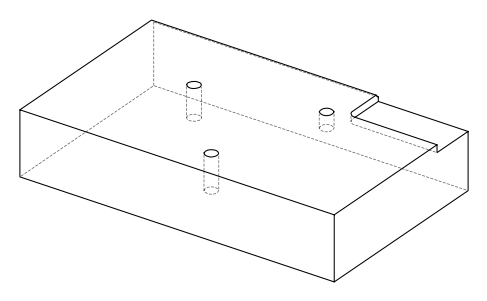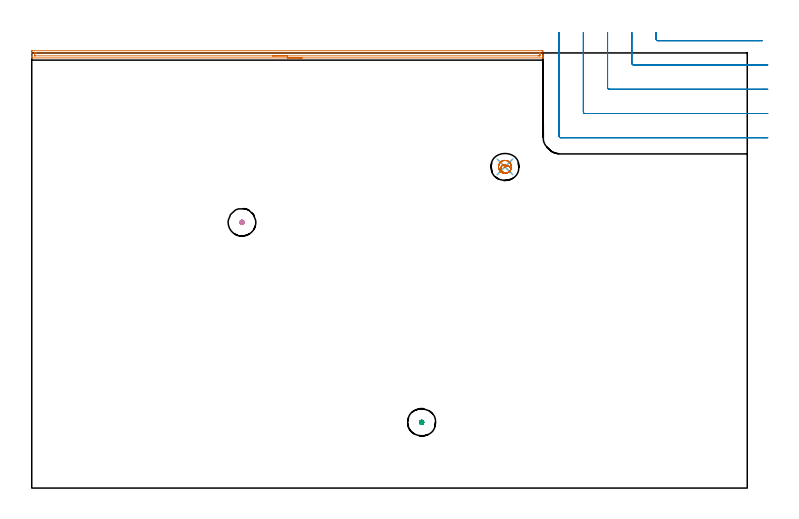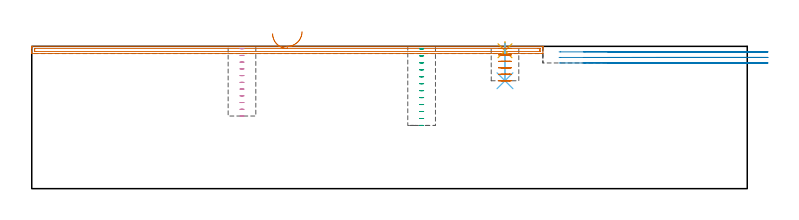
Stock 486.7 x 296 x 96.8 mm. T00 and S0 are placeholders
(PLAN: 7 operations, 5 tool changes, 13.1 min)
(1 AREA_MILL | FG_CHAMFER_SURFACE | UGT0205_001 | 5.74 min | 4216 mm3)
(2 MILL_CORNER_NOTCH_RECTANGULAR | CORNER_NOTCH_RECTANGULAR | UGT0201_105 | Follow Part, ap 5.5, ae 75% | 4.79 min | 107516 mm3)
(3 MILL_BLIND_HOLE_FROM_SOLID_MATERIAL | STEP1POCKET | NXT0201_012 | Spiral | 0.65 min | 14922 mm3)
(4 MILL_BLIND_HOLE_FROM_SOLID_MATERIAL_1 | STEP1POCKET_2 | NXT0201_012 | Spiral | 0.59 min | 13150 mm3)
(5 SPOT_DRILL | STEP1POCKET_1 | NXT0321_9005460120000 | 0.05 min | 182 mm3)
(6 DRILL_BLIND_HOLE_INTO_CENTER | STEP1POCKET_1 | NXT0301_128 | 0.1 min | 2329 mm3)
(7 MILL_ROUGH_BLIND_HOLE_CONTOUR | STEP1POCKET_1 | NXT0201_010 | Spiral | 1.19 min | 3966 mm3)
(TOOL UGT0205_001 | Chamfer Mill 20 x 3 x 45 deg. | D20 FL50 Z2)
(TOOL UGT0201_105 | End Mill 22 mm | D22 FL25 Z2)
(TOOL NXT0201_012 | ENDMILL 16mm [2P460-1600-NA 1630] | D16 FL38 Z6)
(TOOL NXT0321_9005460120000 | NC Spot Drill, 142deg, 12mm, Carbide, Uncoated | D12 PA142 FL30 Z2)
(TOOL NXT0301_128 | Carbide Drill 12mm [861.1-1200-036A1-GP GC34] | D12 PA150 FL37.4 Z2)
(TOOL NXT0201_010 | ENDMILL 10mm [2P460-1000-NA 1630] | D10 FL30 Z6)
(OP 1 AREA_MILL)
G17 G21 G94 G90
T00 M6
G54
G17 G0 G90 X183.85 Y292.6 S1061 M3
G43 Z106.8 H0
G94 G1 X183.812 Z105.928 F250.
X183.698 Z105.063
X183.509 Z104.212
X183.247 Z103.38
X182.913 Z102.574
X182.51 Z101.8
X182.041 Z101.064
X181.51 Z100.372
X180.921 Z99.729
X180.278 Z99.14
X179.586 Z98.608
X178.85 Z98.14
X178.076 Z97.737
X177.27 Z97.403
X176.438 Z97.141
X175.586 Z96.952
X174.721 Z96.838
X173.85 Z96.8
X0.166
X0.01 Y292.603 Z96.788
X0.002 Y292.702 Z96.69
X0. Y292.807 Z96.593
Y293.099 Z96.3
Y293.746 Z95.648
Y295.808 Z93.589
Y296.354 Z93.041
Y296.95 Z92.446
X0.003 Y297.223 Z92.173
X0.01 Y297.493 Z91.902
X0.33 Y297.498 Z91.9
X0.613 Y297.5
X347.087
X347.37 Y297.498
X347.69 Y297.493 Z91.903
X347.7 Y297.223 Z92.173
Y294.07 Z95.326
Y293.746 Z95.648
Y293.099 Z96.3
Y292.807 Z96.593
X347.698 Y292.702 Z96.69
X347.69 Y292.603 Z96.788
X347.534 Y292.6 Z96.8
X173.85
Y294.014 Z95.386
X2.399 Y294.015 Z95.385
X2.122 Y294.016 Z95.384
X2.042 Y294.019 Z95.381
X2.01 Y294.021 Z95.379
X2.008 Y294.039 Z95.361
X2.002 Y294.132 Z95.268
X2. Y294.615 Z94.785
Y295.003 Z94.397
X2.001 Y295.485 Z93.915
X2.003 Y295.869 Z93.531
X2.01 Y296.001 Z93.399
X2.022 Y296.079 Z93.321
X2.09 Y296.081 Z93.319
X2.399 Y296.084 Z93.316
X2.674 Y296.085 Z93.315
X3.292 Y296.086 Z93.314
X345.301 Y296.085 Z93.315
X345.578 Y296.084 Z93.316
X345.658 Y296.081 Z93.319
X345.689 Y296.079 Z93.321
X345.692 Y296.061 Z93.339
X345.698 Y295.968 Z93.432
X345.7 Y295.485 Z93.915
Y295.097 Z94.303
X345.699 Y294.615 Z94.785
X345.697 Y294.231 Z95.169
X345.69 Y294.099 Z95.301
X345.678 Y294.021 Z95.379
X345.61 Y294.019 Z95.381
X345.301 Y294.016 Z95.384
X345.026 Y294.015 Z95.385
X344.408 Y294.014 Z95.386
X173.85
X172.978 Z95.424
X172.113 Z95.538
X171.262 Z95.727
X170.43 Z95.989
X169.624 Z96.323
X168.85 Z96.726
X168.114 Z97.194
X167.422 Z97.725
X166.779 Z98.315
X166.189 Z98.958
X165.658 Z99.65
X165.19 Z100.386
X164.787 Z101.16
X164.453 Z101.966
X164.191 Z102.798
X164.002 Z103.649
X163.888 Z104.514
X163.85 Z105.386
G0 Z106.8
M5
M2
(OP 2 MILL_CORNER_NOTCH_RECTANGULAR)
G17 G21 G94 G90
T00 M6
G54
G17 G0 G90 X424.7 Y310. S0 M3
G43 Z106.8 H0
Z93.033
G94 G1 Y307. F250.
Y305.393 F500.
G3 X425.793 Y304.3 R1.1
G1 X493.919
X496.919 F250.
G0 Z106.8
X408.2 Y310.
Z93.033
G1 Y307.
Y288.894 F500.
G3 X409.294 Y287.8 R1.1
G1 X497.7
X500.7 F250.
G0 Z106.8
X391.7 Y310.
Z93.033
G1 Y307.
Y272.394 F500.
G3 X392.794 Y271.3 R1.1
G1 X497.7
X500.7 F250.
G0 Z106.8
X375.2 Y310.
Z93.033
G1 Y307.
Y255.894 F500.
G3 X376.294 Y254.8 R1.1
G1 X497.7
X500.7 F250.
G0 Z106.8
X358.7 Y310.
Z93.033
G1 Y307.
Y239.395 F500.
G3 X359.795 Y238.3 R1.1
G1 X497.7
X500.7 F250.
G0 Z106.8
X424.7 Y310.
Z89.267
G1 Y307.
Y305.393 F500.
G3 X425.793 Y304.3 R1.1
G1 X493.919
X496.919 F250.
G0 Z106.8
X408.2 Y310.
Z89.267
G1 Y307.
Y288.894 F500.
G3 X409.294 Y287.8 R1.1
G1 X497.7
X500.7 F250.
G0 Z106.8
X391.7 Y310.
Z89.267
G1 Y307.
Y272.394 F500.
G3 X392.794 Y271.3 R1.1
G1 X497.7
X500.7 F250.
G0 Z106.8
X375.2 Y310.
Z89.267
G1 Y307.
Y255.894 F500.
G3 X376.294 Y254.8 R1.1
G1 X497.7
X500.7 F250.
G0 Z106.8
X358.7 Y310.
Z89.267
G1 Y307.
Y239.395 F500.
G3 X359.795 Y238.3 R1.1
G1 X497.7
X500.7 F250.
G0 Z106.8
X424.7 Y310.
Z85.5
G1 Y307.
Y305.393 F500.
G3 X425.793 Y304.3 R1.1
G1 X493.919
X496.919 F250.
G0 Z106.8
X408.2 Y310.
Z85.5
G1 Y307.
Y288.894 F500.
G3 X409.294 Y287.8 R1.1
G1 X497.7
X500.7 F250.
G0 Z106.8
X391.7 Y310.
Z85.5
G1 Y307.
Y272.394 F500.
G3 X392.794 Y271.3 R1.1
G1 X497.7
X500.7 F250.
G0 Z106.8
X375.2 Y310.
Z85.5
G1 Y307.
Y255.894 F500.
G3 X376.294 Y254.8 R1.1
G1 X497.7
X500.7 F250.
G0 Z106.8
X358.7 Y310.
Z85.5
G1 Y307.
Y239.395 F500.
G3 X359.795 Y238.3 R1.1
G1 X497.7
X500.7 F250.
G0 Z106.8
M5
M2
(OP 3 MILL_BLIND_HOLE_FROM_SOLID_MATERIAL)
G17 G21 G94 G90
T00 M6
G54
G17 G0 G90 X265.2 Y44.7 S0 M3
G43 Z106.8 H1
Z95.067
G94 G3 X265.9 Y45.4 R0.7 F250.
X265.2 Y46.1 R0.7
X263.8 Y44.7 R1.4
X265.2 Y46.1 R-1.4
X264.5 Y45.4 R0.7
X265.2 Y44.7 R0.7
G0 Z90.333
G3 X265.9 Y45.4 R0.7
X265.2 Y46.1 R0.7
X263.8 Y44.7 R1.4
X265.2 Y46.1 R-1.4
X264.5 Y45.4 R0.7
X265.2 Y44.7 R0.7
G0 Z85.6
G3 X265.9 Y45.4 R0.7
X265.2 Y46.1 R0.7
X263.8 Y44.7 R1.4
X265.2 Y46.1 R-1.4
X264.5 Y45.4 R0.7
X265.2 Y44.7 R0.7
G0 Z80.867
G3 X265.9 Y45.4 R0.7
X265.2 Y46.1 R0.7
X263.8 Y44.7 R1.4
X265.2 Y46.1 R-1.4
X264.5 Y45.4 R0.7
X265.2 Y44.7 R0.7
G0 Z76.133
G3 X265.9 Y45.4 R0.7
X265.2 Y46.1 R0.7
X263.8 Y44.7 R1.4
X265.2 Y46.1 R-1.4
X264.5 Y45.4 R0.7
X265.2 Y44.7 R0.7
G0 Z71.4
G3 X265.9 Y45.4 R0.7
X265.2 Y46.1 R0.7
X263.8 Y44.7 R1.4
X265.2 Y46.1 R-1.4
X264.5 Y45.4 R0.7
X265.2 Y44.7 R0.7
G0 Z66.667
G3 X265.9 Y45.4 R0.7
X265.2 Y46.1 R0.7
X263.8 Y44.7 R1.4
X265.2 Y46.1 R-1.4
X264.5 Y45.4 R0.7
X265.2 Y44.7 R0.7
G0 Z61.933
G3 X265.9 Y45.4 R0.7
X265.2 Y46.1 R0.7
X263.8 Y44.7 R1.4
X265.2 Y46.1 R-1.4
X264.5 Y45.4 R0.7
X265.2 Y44.7 R0.7
G0 Z57.2
G3 X265.9 Y45.4 R0.7
X265.2 Y46.1 R0.7
X263.8 Y44.7 R1.4
X265.2 Y46.1 R-1.4
X264.5 Y45.4 R0.7
X265.2 Y44.7 R0.7
G0 Z52.467
G3 X265.9 Y45.4 R0.7
X265.2 Y46.1 R0.7
X263.8 Y44.7 R1.4
X265.2 Y46.1 R-1.4
X264.5 Y45.4 R0.7
X265.2 Y44.7 R0.7
G0 Z47.733
G3 X265.9 Y45.4 R0.7
X265.2 Y46.1 R0.7
X263.8 Y44.7 R1.4
X265.2 Y46.1 R-1.4
X264.5 Y45.4 R0.7
X265.2 Y44.7 R0.7
G0 Z43.
G3 X265.9 Y45.4 R0.7
X265.2 Y46.1 R0.7
X263.8 Y44.7 R1.4
X265.2 Y46.1 R-1.4
X264.5 Y45.4 R0.7
X265.2 Y44.7 R0.7
G0 Z106.8
M5
M2
(OP 4 MILL_BLIND_HOLE_FROM_SOLID_MATERIAL_1)
G17 G21 G94 G90
T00 M6
G54
G17 G0 G90 X143. Y180.8 S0 M3
G43 Z106.8 H1
Z95.218
G94 G3 X143.7 Y181.5 R0.7 F250.
X143. Y182.2 R0.7
X141.6 Y180.8 R1.4
X143. Y182.2 R-1.4
X142.3 Y181.5 R0.7
X143. Y180.8 R0.7
G0 Z90.636
G3 X143.7 Y181.5 R0.7
X143. Y182.2 R0.7
X141.6 Y180.8 R1.4
X143. Y182.2 R-1.4
X142.3 Y181.5 R0.7
X143. Y180.8 R0.7
G0 Z86.055
G3 X143.7 Y181.5 R0.7
X143. Y182.2 R0.7
X141.6 Y180.8 R1.4
X143. Y182.2 R-1.4
X142.3 Y181.5 R0.7
X143. Y180.8 R0.7
G0 Z81.473
G3 X143.7 Y181.5 R0.7
X143. Y182.2 R0.7
X141.6 Y180.8 R1.4
X143. Y182.2 R-1.4
X142.3 Y181.5 R0.7
X143. Y180.8 R0.7
G0 Z76.891
G3 X143.7 Y181.5 R0.7
X143. Y182.2 R0.7
X141.6 Y180.8 R1.4
X143. Y182.2 R-1.4
X142.3 Y181.5 R0.7
X143. Y180.8 R0.7
G0 Z72.309
G3 X143.7 Y181.5 R0.7
X143. Y182.2 R0.7
X141.6 Y180.8 R1.4
X143. Y182.2 R-1.4
X142.3 Y181.5 R0.7
X143. Y180.8 R0.7
G0 Z67.727
G3 X143.7 Y181.5 R0.7
X143. Y182.2 R0.7
X141.6 Y180.8 R1.4
X143. Y182.2 R-1.4
X142.3 Y181.5 R0.7
X143. Y180.8 R0.7
G0 Z63.145
G3 X143.7 Y181.5 R0.7
X143. Y182.2 R0.7
X141.6 Y180.8 R1.4
X143. Y182.2 R-1.4
X142.3 Y181.5 R0.7
X143. Y180.8 R0.7
G0 Z58.564
G3 X143.7 Y181.5 R0.7
X143. Y182.2 R0.7
X141.6 Y180.8 R1.4
X143. Y182.2 R-1.4
X142.3 Y181.5 R0.7
X143. Y180.8 R0.7
G0 Z53.982
G3 X143.7 Y181.5 R0.7
X143. Y182.2 R0.7
X141.6 Y180.8 R1.4
X143. Y182.2 R-1.4
X142.3 Y181.5 R0.7
X143. Y180.8 R0.7
G0 Z49.4
G3 X143.7 Y181.5 R0.7
X143. Y182.2 R0.7
X141.6 Y180.8 R1.4
X143. Y182.2 R-1.4
X142.3 Y181.5 R0.7
X143. Y180.8 R0.7
G0 Z106.8
M5
M2
(OP 5 SPOT_DRILL)
G17 G21 G94 G90
T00 M6
G54
G17 G0 G90 X321.9 Y218.5 S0 M3
G43 Z106.8 H0
G94 G81 G98 Z93.8 F250. R99.8
G80
M5
M2
(OP 6 DRILL_BLIND_HOLE_INTO_CENTER)
G17 G21 G94 G90
T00 M6
G54
G17 G0 G90 X321.9 Y218.5 S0 M3
G43 Z106.8 H1
G94 G81 G98 Z73.4 F250. R98.8
G80
M5
M2
(OP 7 MILL_ROUGH_BLIND_HOLE_CONTOUR)
G17 G21 G94 G90
T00 M6
G54
G17 G0 G90 X321.9 Y218.5 S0 M3
G43 Z106.8 H1
Z95.4
G94 G3 X322.16 Y219.861 R0.706 F250.
X319.854 Y219.31 R2.063
X320.322 Y215.037 R2.904
X325.107 Y215.488 R3.633
X324.912 Y221.707 R4.4
X325.107 Y215.488 R-4.4
X325.01 Y218.598 R2.2
X321.9 Y218.5 R2.2
G0 Z91.
G3 X322.16 Y219.861 R0.706
X319.854 Y219.31 R2.063
X320.322 Y215.037 R2.904
X325.107 Y215.488 R3.633
X324.912 Y221.707 R4.4
X325.107 Y215.488 R-4.4
X325.01 Y218.598 R2.2
X321.9 Y218.5 R2.2
G0 Z86.6
G3 X322.16 Y219.861 R0.706
X319.854 Y219.31 R2.063
X320.322 Y215.037 R2.904
X325.107 Y215.488 R3.633
X324.912 Y221.707 R4.4
X325.107 Y215.488 R-4.4
X325.01 Y218.598 R2.2
X321.9 Y218.5 R2.2
G0 Z82.2
G3 X322.16 Y219.861 R0.706
X319.854 Y219.31 R2.063
X320.322 Y215.037 R2.904
X325.107 Y215.488 R3.633
X324.912 Y221.707 R4.4
X325.107 Y215.488 R-4.4
X325.01 Y218.598 R2.2
X321.9 Y218.5 R2.2
G0 Z77.8
G3 X322.16 Y219.861 R0.706
X319.854 Y219.31 R2.063
X320.322 Y215.037 R2.904
X325.107 Y215.488 R3.633
X324.912 Y221.707 R4.4
X325.107 Y215.488 R-4.4
X325.01 Y218.598 R2.2
X321.9 Y218.5 R2.2
G0 Z73.4
G3 X322.16 Y219.861 R0.706
X319.854 Y219.31 R2.063
X320.322 Y215.037 R2.904
X325.107 Y215.488 R3.633
X324.912 Y221.707 R4.4
X325.107 Y215.488 R-4.4
X325.01 Y218.598 R2.2
X321.9 Y218.5 R2.2
G0 Z106.8
M5
M2
